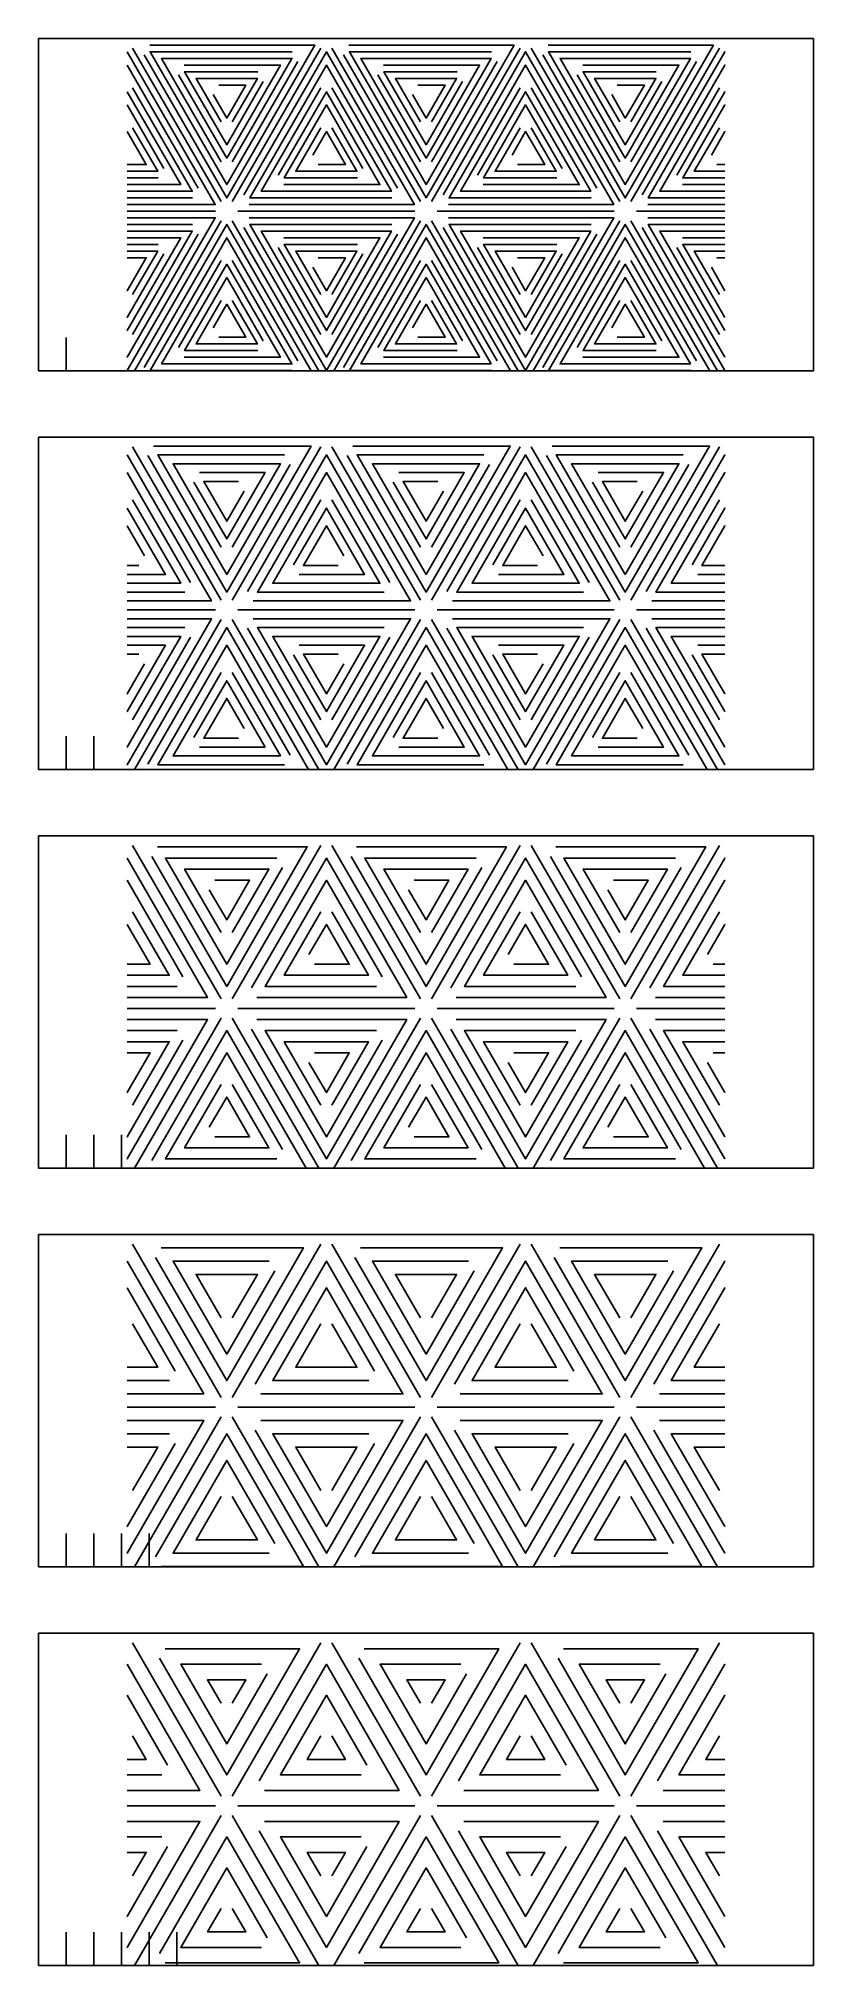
# Model space of a CAD drawing. Header units: millimetres. Extents: x 0 to 70, y 0 to 174.
import ezdxf

# ---------------------------------------------------------------- set-up
doc = ezdxf.new("R2010")
doc.units = ezdxf.units.MM
doc.layers.add('CUT', color=1, linetype='CONTINUOUS')

msp = doc.modelspace()

# ---------------------------------------------------------------- linework, layer by layer
at = {"layer": 'CUT'}
for p, q in [((9, 174), (25, 174)), ((27, 174), (43, 174)), ((45, 174), (61, 174)), ((8.5, 173.134), (16.5, 159.2776)), ((25.5, 173.134), (17.5, 159.2776)), ((26.5, 173.134), (34.5, 159.2776)), ((43.5, 173.134), (35.5, 159.2776)), ((44.5, 173.134), (52.5, 159.2776)), ((61.5, 173.134), (53.5, 159.2776)), ((61.2746, 162.6115), (62, 162.6115)), ((8, 161.4115), (10.8038, 161.4115)), ((58.1569, 160.8115), (62, 160.8115)), ((8, 159.6115), (13.9215, 159.6115)), ((8, 158.4115), (16, 158.4115)), ((18, 158.4115), (34, 158.4115)), ((36, 158.4115), (52, 158.4115)), ((54, 158.4115), (62, 158.4115)), ((55.0392, 159.0115), (62, 159.0115)), ((8, 157.2115), (13.9215, 157.2115)), ((16.5, 157.5455), (8.6795, 144)), ((17.5, 157.5455), (25.3205, 144)), ((34.5, 157.5455), (26.6795, 144)), ((35.5, 157.5455), (43.3205, 144)), ((52.5, 157.5455), (44.6795, 144)), ((53.5, 157.5455), (61.3205, 144)), ((55.0392, 157.8115), (62, 157.8115)), ((8, 155.4115), (10.8038, 155.4115)), ((58.1569, 156.0115), (62, 156.0115)), ((61.2746, 154.2115), (62, 154.2115)), ((2.5, 144), (2.5, 147)), ((9, 138), (25, 138)), ((27, 138), (43, 138)), ((45, 138), (61, 138)), ((8.5, 137.134), (16.5, 123.2776)), ((25.5, 137.134), (17.5, 123.2776)), ((26.5, 137.134), (34.5, 123.2776)), ((43.5, 137.134), (35.5, 123.2776)), ((44.5, 137.134), (52.5, 123.2776)), ((61.5, 137.134), (53.5, 123.2776)), ((8, 126.4115), (9.0718, 126.4115)), ((59.5426, 125.6115), (62, 125.6115)), ((8, 124.0115), (13.2287, 124.0115)), ((8, 122.4115), (16, 122.4115)), ((18, 122.4115), (34, 122.4115)), ((36, 122.4115), (52, 122.4115)), ((54, 122.4115), (62, 122.4115)), ((55.3856, 123.2115), (62, 123.2115)), ((8, 120.8115), (13.2287, 120.8115)), ((16.5, 121.5455), (8.6795, 108)), ((17.5, 121.5455), (25.3205, 108)), ((34.5, 121.5455), (26.6795, 108)), ((35.5, 121.5455), (43.3205, 108)), ((52.5, 121.5455), (44.6795, 108)), ((53.5, 121.5455), (61.3205, 108)), ((55.3856, 121.6115), (62, 121.6115)), ((8, 118.4115), (9.0718, 118.4115)), ((59.5426, 119.2115), (62, 119.2115)), ((2.5, 108), (2.5, 111)), ((5, 108), (5, 111)), ((8.5, 101.134), (16.5, 87.2776)), ((9, 102), (25, 102)), ((25.5, 101.134), (17.5, 87.2776)), ((26.5, 101.134), (34.5, 87.2776)), ((27, 102), (43, 102)), ((43.5, 101.134), (35.5, 87.2776)), ((44.5, 101.134), (52.5, 87.2776)), ((45, 102), (61, 102)), ((61.5, 101.134), (53.5, 87.2776)), ((60.9282, 90.4115), (62, 90.4115)), ((8, 88.4115), (12.5359, 88.4115)), ((55.7321, 87.4115), (62, 87.4115)), ((8, 86.4115), (16, 86.4115)), ((16.5, 85.5455), (8.6795, 72)), ((17.5, 85.5455), (25.3205, 72)), ((18, 86.4115), (34, 86.4115)), ((34.5, 85.5455), (26.6795, 72)), ((35.5, 85.5455), (43.3205, 72)), ((36, 86.4115), (52, 86.4115)), ((52.5, 85.5455), (44.6795, 72)), ((53.5, 85.5455), (61.3205, 72)), ((54, 86.4115), (62, 86.4115)), ((55.7321, 85.4115), (62, 85.4115)), ((8, 84.4115), (12.5359, 84.4115)), ((60.9282, 82.4115), (62, 82.4115)), ((2.5, 72), (2.5, 75)), ((5, 72), (5, 75)), ((7.5, 72), (7.5, 75)), ((8.5, 65.134), (16.5, 51.2776)), ((9, 66), (25, 66)), ((25.5, 65.134), (17.5, 51.2776)), ((26.5, 65.134), (34.5, 51.2776)), ((27, 66), (43, 66)), ((43.5, 65.134), (35.5, 51.2776)), ((44.5, 65.134), (52.5, 51.2776)), ((45, 66), (61, 66)), ((61.5, 65.134), (53.5, 51.2776)), ((8, 52.8115), (11.8431, 52.8115)), ((56.0785, 51.6115), (62, 51.6115)), ((8, 50.4115), (16, 50.4115)), ((16.5, 49.5455), (8.6795, 36)), ((17.5, 49.5455), (25.3205, 36)), ((18, 50.4115), (34, 50.4115)), ((34.5, 49.5455), (26.6795, 36)), ((35.5, 49.5455), (43.3205, 36)), ((36, 50.4115), (52, 50.4115)), ((52.5, 49.5455), (44.6795, 36)), ((53.5, 49.5455), (61.3205, 36)), ((54, 50.4115), (62, 50.4115)), ((56.0785, 49.2115), (62, 49.2115)), ((8, 48.0115), (11.8431, 48.0115)), ((2.5, 36), (2.5, 39)), ((5, 36), (5, 39)), ((7.5, 36), (7.5, 39)), ((10, 36), (10, 39)), ((9, 30), (25, 30)), ((27, 30), (43, 30)), ((45, 30), (61, 30)), ((8.5, 29.134), (16.5, 15.2776)), ((25.5, 29.134), (17.5, 15.2776)), ((26.5, 29.134), (34.5, 15.2776)), ((43.5, 29.134), (35.5, 15.2776)), ((44.5, 29.134), (52.5, 15.2776)), ((61.5, 29.134), (53.5, 15.2776)), ((8, 17.2115), (11.1503, 17.2115)), ((56.4249, 15.8115), (62, 15.8115)), ((8, 14.4115), (16, 14.4115)), ((18, 14.4115), (34, 14.4115)), ((36, 14.4115), (52, 14.4115)), ((54, 14.4115), (62, 14.4115)), ((16.5, 13.5455), (8.6795, 0)), ((17.5, 13.5455), (25.3205, 0)), ((34.5, 13.5455), (26.6795, 0)), ((35.5, 13.5455), (43.3205, 0)), ((52.5, 13.5455), (44.6795, 0)), ((53.5, 13.5455), (61.3205, 0)), ((56.4249, 13.0115), (62, 13.0115)), ((8, 11.6115), (11.1503, 11.6115)), ((2.5, 0), (2.5, 3)), ((5, 0), (5, 3)), ((7.5, 0), (7.5, 3)), ((10, 0), (10, 3)), ((12.5, 0), (12.5, 3))]:
    msp.add_line(p, q, dxfattribs=at)
for points in [[(0, 174), (70, 174), (70, 144), (0, 144), (0, 174)], [(8, 159.0115), (15.9608, 159.0115), (8, 172.8), (8, 172.8)], [(10.0392, 173.4), (24.9608, 173.4), (17, 159.6115), (9.5392, 172.534)], [(23.4215, 171.934), (17, 160.8115), (10.0785, 172.8), (22.9215, 172.8)], [(19.0392, 159.0115), (33.9608, 159.0115), (26, 172.8), (18.5392, 159.8776)], [(28.0392, 173.4), (42.9608, 173.4), (35, 159.6115), (27.5392, 172.534)], [(41.4215, 171.934), (35, 160.8115), (28.0785, 172.8), (40.9215, 172.8)], [(37.0392, 159.0115), (51.9608, 159.0115), (44, 172.8), (36.5392, 159.8776)], [(46.0392, 173.4), (60.9608, 173.4), (53, 159.6115), (45.5392, 172.534)], [(59.4215, 171.934), (53, 160.8115), (46.0785, 172.8), (58.9215, 172.8)], [(62, 172.8), (62, 172.8), (54.5392, 159.8776)], [(14.4215, 160.4776), (8, 171.6), (8, 171.6)], [(16.5, 162.8776), (11.1177, 172.2), (22.8823, 172.2), (17.5, 162.8776)], [(13.1569, 171.6), (21.8431, 171.6), (17, 163.2115), (12.6569, 170.734)], [(20.3038, 170.134), (17, 164.4115), (13.1962, 171), (19.8038, 171)], [(32.4215, 160.4776), (26, 171.6), (19.0785, 159.6115), (31.9215, 159.6115)], [(34.5, 162.8776), (29.1177, 172.2), (40.8823, 172.2), (35.5, 162.8776)], [(31.1569, 171.6), (39.8431, 171.6), (35, 163.2115), (30.6569, 170.734)], [(38.3038, 170.134), (35, 164.4115), (31.1962, 171), (37.8038, 171)], [(50.4215, 160.4776), (44, 171.6), (37.0785, 159.6115), (49.9215, 159.6115)], [(52.5, 162.8776), (47.1177, 172.2), (58.8823, 172.2), (53.5, 162.8776)], [(49.1569, 171.6), (57.8431, 171.6), (53, 163.2115), (48.6569, 170.734)], [(56.3038, 170.134), (53, 164.4115), (49.1962, 171), (55.8038, 171)], [(62, 171.6), (62, 171.6), (55.0785, 159.6115), (62, 159.6115)], [(8, 160.2115), (13.8823, 160.2115), (8.5, 169.534)], [(8, 160.8115), (12.8431, 160.8115), (8, 169.2), (8, 169.2)], [(16.5, 166.4776), (14.2354, 170.4), (19.7646, 170.4), (17.5, 166.4776)], [(16.2746, 169.8), (18.7254, 169.8), (17, 166.8115), (15.7746, 168.934)], [(25.5, 169.534), (20.1177, 160.2115), (31.8823, 160.2115), (26.5, 169.534)], [(22.1569, 160.8115), (30.8431, 160.8115), (26, 169.2), (21.6569, 161.6776)], [(34.5, 166.4776), (32.2354, 170.4), (37.7646, 170.4), (35.5, 166.4776)], [(34.2746, 169.8), (36.7254, 169.8), (35, 166.8115), (33.7746, 168.934)], [(43.5, 169.534), (38.1177, 160.2115), (49.8823, 160.2115), (44.5, 169.534)], [(40.1569, 160.8115), (48.8431, 160.8115), (44, 169.2), (39.6569, 161.6776)], [(52.5, 166.4776), (50.2354, 170.4), (55.7646, 170.4), (53.5, 166.4776)], [(52.2746, 169.8), (54.7254, 169.8), (53, 166.8115), (51.7746, 168.934)], [(61.5, 169.534), (56.1177, 160.2115), (62, 160.2115)], [(62, 169.2), (62, 169.2), (57.6569, 161.6776)], [(11.3038, 162.2776), (8, 168), (8, 168)], [(29.3038, 162.2776), (26, 168), (22.1962, 161.4115), (28.8038, 161.4115)], [(47.3038, 162.2776), (44, 168), (40.1962, 161.4115), (46.8038, 161.4115)], [(62, 168), (62, 168), (58.1962, 161.4115), (62, 161.4115)], [(8, 162.0115), (10.7646, 162.0115), (8.5, 165.934)], [(8, 162.6115), (9.7254, 162.6115), (8, 165.6), (8, 165.6)], [(25.5, 165.934), (23.2354, 162.0115), (28.7646, 162.0115), (26.5, 165.934)], [(25.2746, 162.6115), (27.7254, 162.6115), (26, 165.6), (24.7746, 163.4776)], [(43.5, 165.934), (41.2354, 162.0115), (46.7646, 162.0115), (44.5, 165.934)], [(43.2746, 162.6115), (45.7254, 162.6115), (44, 165.6), (42.7746, 163.4776)], [(61.5, 165.934), (59.2354, 162.0115), (62, 162.0115)], [(62, 165.6), (62, 165.6), (60.7746, 163.4776)], [(8, 157.8115), (15.9608, 157.8115), (8, 144.0231), (8, 144.0231)], [(8, 156.6115), (13.8823, 156.6115), (8.5, 147.2891)], [(24.6277, 144), (17, 157.2115), (9.5392, 144.2891)], [(19.0392, 157.8115), (33.9608, 157.8115), (26, 144.0231), (18.5392, 156.9455)], [(32.4215, 156.3455), (26, 145.2231), (19.0785, 157.2115), (31.9215, 157.2115)], [(25.5, 147.2891), (20.1177, 156.6115), (31.8823, 156.6115), (26.5, 147.2891)], [(42.6277, 144), (35, 157.2115), (27.5392, 144.2891)], [(37.0392, 157.8115), (51.9608, 157.8115), (44, 144.0231), (36.5392, 156.9455)], [(50.4215, 156.3455), (44, 145.2231), (37.0785, 157.2115), (49.9215, 157.2115)], [(43.5, 147.2891), (38.1177, 156.6115), (49.8823, 156.6115), (44.5, 147.2891)], [(60.6277, 144), (53, 157.2115), (45.5392, 144.2891)], [(62, 144.0231), (62, 144.0231), (54.5392, 156.9455)], [(62, 145.2231), (62, 145.2231), (55.0785, 157.2115), (62, 157.2115)], [(61.5, 147.2891), (56.1177, 156.6115), (62, 156.6115)], [(14.4215, 156.3455), (8, 145.2231), (8, 145.2231)], [(8, 156.0115), (12.8431, 156.0115), (8, 147.6231), (8, 147.6231)], [(23.4215, 144.8891), (17, 156.0115), (10.0785, 144.0231), (22.9215, 144.0231)], [(22.1569, 156.0115), (30.8431, 156.0115), (26, 147.6231), (21.6569, 155.1455)], [(29.3038, 154.5455), (26, 148.8231), (22.1962, 155.4115), (28.8038, 155.4115)], [(41.4215, 144.8891), (35, 156.0115), (28.0785, 144.0231), (40.9215, 144.0231)], [(40.1569, 156.0115), (48.8431, 156.0115), (44, 147.6231), (39.6569, 155.1455)], [(47.3038, 154.5455), (44, 148.8231), (40.1962, 155.4115), (46.8038, 155.4115)], [(59.4215, 144.8891), (53, 156.0115), (46.0785, 144.0231), (58.9215, 144.0231)], [(62, 147.6231), (62, 147.6231), (57.6569, 155.1455)], [(62, 148.8231), (62, 148.8231), (58.1962, 155.4115), (62, 155.4115)], [(8, 154.8115), (10.7646, 154.8115), (8.5, 150.8891)], [(11.3038, 154.5455), (8, 148.8231), (8, 148.8231)], [(8, 154.2115), (9.7254, 154.2115), (8, 151.2231), (8, 151.2231)], [(16.5, 153.9455), (11.1177, 144.6231), (22.8823, 144.6231), (17.5, 153.9455)], [(13.1569, 145.2231), (21.8431, 145.2231), (17, 153.6115), (12.6569, 146.0891)], [(25.5, 150.8891), (23.2354, 154.8115), (28.7646, 154.8115), (26.5, 150.8891)], [(25.2746, 154.2115), (27.7254, 154.2115), (26, 151.2231), (24.7746, 153.3455)], [(34.5, 153.9455), (29.1177, 144.6231), (40.8823, 144.6231), (35.5, 153.9455)], [(31.1569, 145.2231), (39.8431, 145.2231), (35, 153.6115), (30.6569, 146.0891)], [(43.5, 150.8891), (41.2354, 154.8115), (46.7646, 154.8115), (44.5, 150.8891)], [(43.2746, 154.2115), (45.7254, 154.2115), (44, 151.2231), (42.7746, 153.3455)], [(52.5, 153.9455), (47.1177, 144.6231), (58.8823, 144.6231), (53.5, 153.9455)], [(49.1569, 145.2231), (57.8431, 145.2231), (53, 153.6115), (48.6569, 146.0891)], [(61.5, 150.8891), (59.2354, 154.8115), (62, 154.8115)], [(62, 151.2231), (62, 151.2231), (60.7746, 153.3455)], [(20.3038, 146.6891), (17, 152.4115), (13.1962, 145.8231), (19.8038, 145.8231)], [(38.3038, 146.6891), (35, 152.4115), (31.1962, 145.8231), (37.8038, 145.8231)], [(56.3038, 146.6891), (53, 152.4115), (49.1962, 145.8231), (55.8038, 145.8231)], [(16.5, 150.3455), (14.2354, 146.4231), (19.7646, 146.4231), (17.5, 150.3455)], [(16.2746, 147.0231), (18.7254, 147.0231), (17, 150.0115), (15.7746, 147.8891)], [(34.5, 150.3455), (32.2354, 146.4231), (37.7646, 146.4231), (35.5, 150.3455)], [(34.2746, 147.0231), (36.7254, 147.0231), (35, 150.0115), (33.7746, 147.8891)], [(52.5, 150.3455), (50.2354, 146.4231), (55.7646, 146.4231), (53.5, 150.3455)], [(52.2746, 147.0231), (54.7254, 147.0231), (53, 150.0115), (51.7746, 147.8891)], [(0, 138), (70, 138), (70, 108), (0, 108), (0, 138)], [(8, 123.2115), (15.6144, 123.2115), (8, 136.4), (8, 136.4)], [(10.3856, 137.2), (24.6144, 137.2), (17, 124.0115), (9.8856, 136.334)], [(22.7287, 135.534), (17, 125.6115), (10.7713, 136.4), (22.2287, 136.4)], [(19.3856, 123.2115), (33.6144, 123.2115), (26, 136.4), (18.8856, 124.0776)], [(28.3856, 137.2), (42.6144, 137.2), (35, 124.0115), (27.8856, 136.334)], [(40.7287, 135.534), (35, 125.6115), (28.7713, 136.4), (40.2287, 136.4)], [(37.3856, 123.2115), (51.6144, 123.2115), (44, 136.4), (36.8856, 124.0776)], [(46.3856, 137.2), (60.6144, 137.2), (53, 124.0115), (45.8856, 136.334)], [(58.7287, 135.534), (53, 125.6115), (46.7713, 136.4), (58.2287, 136.4)], [(62, 136.4), (62, 136.4), (54.8856, 124.0776)], [(13.7287, 124.8776), (8, 134.8), (8, 134.8)], [(16.5, 128.0776), (12.1569, 135.6), (21.8431, 135.6), (17.5, 128.0776)], [(14.5426, 134.8), (20.4574, 134.8), (17, 128.8115), (14.0426, 133.934)], [(18.5718, 133.134), (17, 130.4115), (14.9282, 134), (18.0718, 134)], [(31.7287, 124.8776), (26, 134.8), (19.7713, 124.0115), (31.2287, 124.0115)], [(34.5, 128.0776), (30.1569, 135.6), (39.8431, 135.6), (35.5, 128.0776)], [(32.5426, 134.8), (38.4574, 134.8), (35, 128.8115), (32.0426, 133.934)], [(36.5718, 133.134), (35, 130.4115), (32.9282, 134), (36.0718, 134)], [(49.7287, 124.8776), (44, 134.8), (37.7713, 124.0115), (49.2287, 124.0115)], [(52.5, 128.0776), (48.1569, 135.6), (57.8431, 135.6), (53.5, 128.0776)], [(50.5426, 134.8), (56.4574, 134.8), (53, 128.8115), (50.0426, 133.934)], [(54.5718, 133.134), (53, 130.4115), (50.9282, 134), (54.0718, 134)], [(62, 134.8), (62, 134.8), (55.7713, 124.0115), (62, 124.0115)], [(8, 124.8115), (12.8431, 124.8115), (8.5, 132.334)], [(25.5, 132.334), (21.1569, 124.8115), (30.8431, 124.8115), (26.5, 132.334)], [(43.5, 132.334), (39.1569, 124.8115), (48.8431, 124.8115), (44.5, 132.334)], [(61.5, 132.334), (57.1569, 124.8115), (62, 124.8115)], [(8, 125.6115), (11.4574, 125.6115), (8, 131.6), (8, 131.6)], [(23.5426, 125.6115), (29.4574, 125.6115), (26, 131.6), (23.0426, 126.4776)], [(41.5426, 125.6115), (47.4574, 125.6115), (44, 131.6), (41.0426, 126.4776)], [(62, 131.6), (62, 131.6), (59.0426, 126.4776)], [(9.5718, 127.2776), (8, 130), (8, 130)], [(27.5718, 127.2776), (26, 130), (23.9282, 126.4115), (27.0718, 126.4115)], [(45.5718, 127.2776), (44, 130), (41.9282, 126.4115), (45.0718, 126.4115)], [(62, 130), (62, 130), (59.9282, 126.4115), (62, 126.4115)], [(8, 121.6115), (15.6144, 121.6115), (8, 108.4231), (8, 108.4231)], [(24.3967, 108), (17, 120.8115), (9.8856, 108.4891)], [(19.3856, 121.6115), (33.6144, 121.6115), (26, 108.4231), (18.8856, 120.7455)], [(31.7287, 119.9455), (26, 110.0231), (19.7713, 120.8115), (31.2287, 120.8115)], [(42.3967, 108), (35, 120.8115), (27.8856, 108.4891)], [(37.3856, 121.6115), (51.6144, 121.6115), (44, 108.4231), (36.8856, 120.7455)], [(49.7287, 119.9455), (44, 110.0231), (37.7713, 120.8115), (49.2287, 120.8115)], [(60.3967, 108), (53, 120.8115), (45.8856, 108.4891)], [(62, 108.4231), (62, 108.4231), (54.8856, 120.7455)], [(62, 110.0231), (62, 110.0231), (55.7713, 120.8115), (62, 120.8115)], [(8, 120.0115), (12.8431, 120.0115), (8.5, 112.4891)], [(13.7287, 119.9455), (8, 110.0231), (8, 110.0231)], [(8, 119.2115), (11.4574, 119.2115), (8, 113.2231), (8, 113.2231)], [(22.7287, 109.2891), (17, 119.2115), (10.7713, 108.4231), (22.2287, 108.4231)], [(25.5, 112.4891), (21.1569, 120.0115), (30.8431, 120.0115), (26.5, 112.4891)], [(23.5426, 119.2115), (29.4574, 119.2115), (26, 113.2231), (23.0426, 118.3455)], [(27.5718, 117.5455), (26, 114.8231), (23.9282, 118.4115), (27.0718, 118.4115)], [(40.7287, 109.2891), (35, 119.2115), (28.7713, 108.4231), (40.2287, 108.4231)], [(43.5, 112.4891), (39.1569, 120.0115), (48.8431, 120.0115), (44.5, 112.4891)], [(41.5426, 119.2115), (47.4574, 119.2115), (44, 113.2231), (41.0426, 118.3455)], [(45.5718, 117.5455), (44, 114.8231), (41.9282, 118.4115), (45.0718, 118.4115)], [(58.7287, 109.2891), (53, 119.2115), (46.7713, 108.4231), (58.2287, 108.4231)], [(61.5, 112.4891), (57.1569, 120.0115), (62, 120.0115)], [(62, 113.2231), (62, 113.2231), (59.0426, 118.3455)], [(62, 114.8231), (62, 114.8231), (59.9282, 118.4115), (62, 118.4115)], [(9.5718, 117.5455), (8, 114.8231), (8, 114.8231)], [(16.5, 116.7455), (12.1569, 109.2231), (21.8431, 109.2231), (17.5, 116.7455)], [(34.5, 116.7455), (30.1569, 109.2231), (39.8431, 109.2231), (35.5, 116.7455)], [(52.5, 116.7455), (48.1569, 109.2231), (57.8431, 109.2231), (53.5, 116.7455)], [(14.5426, 110.0231), (20.4574, 110.0231), (17, 116.0115), (14.0426, 110.8891)], [(32.5426, 110.0231), (38.4574, 110.0231), (35, 116.0115), (32.0426, 110.8891)], [(50.5426, 110.0231), (56.4574, 110.0231), (53, 116.0115), (50.0426, 110.8891)], [(18.5718, 111.6891), (17, 114.4115), (14.9282, 110.8231), (18.0718, 110.8231)], [(36.5718, 111.6891), (35, 114.4115), (32.9282, 110.8231), (36.0718, 110.8231)], [(54.5718, 111.6891), (53, 114.4115), (50.9282, 110.8231), (54.0718, 110.8231)], [(0, 102), (70, 102), (70, 72), (0, 72), (0, 102)], [(10.7321, 101), (24.2679, 101), (17, 88.4115), (10.2321, 100.134)], [(28.7321, 101), (42.2679, 101), (35, 88.4115), (28.2321, 100.134)], [(46.7321, 101), (60.2679, 101), (53, 88.4115), (46.2321, 100.134)], [(8, 87.4115), (15.2679, 87.4115), (8, 100), (8, 100)], [(22.0359, 99.134), (17, 90.4115), (11.4641, 100), (21.5359, 100)], [(19.7321, 87.4115), (33.2679, 87.4115), (26, 100), (19.2321, 88.2776)], [(40.0359, 99.134), (35, 90.4115), (29.4641, 100), (39.5359, 100)], [(37.7321, 87.4115), (51.2679, 87.4115), (44, 100), (37.2321, 88.2776)], [(58.0359, 99.134), (53, 90.4115), (47.4641, 100), (57.5359, 100)], [(62, 100), (62, 100), (55.2321, 88.2776)], [(13.0359, 89.2776), (8, 98), (8, 98)], [(16.5, 93.2776), (13.1962, 99), (20.8038, 99), (17.5, 93.2776)], [(15.9282, 98), (19.0718, 98), (17, 94.4115), (15.4282, 97.134)], [(31.0359, 89.2776), (26, 98), (20.4641, 88.4115), (30.5359, 88.4115)], [(34.5, 93.2776), (31.1962, 99), (38.8038, 99), (35.5, 93.2776)], [(33.9282, 98), (37.0718, 98), (35, 94.4115), (33.4282, 97.134)], [(49.0359, 89.2776), (44, 98), (38.4641, 88.4115), (48.5359, 88.4115)], [(52.5, 93.2776), (49.1962, 99), (56.8038, 99), (53.5, 93.2776)], [(51.9282, 98), (55.0718, 98), (53, 94.4115), (51.4282, 97.134)], [(62, 98), (62, 98), (56.4641, 88.4115), (62, 88.4115)], [(8, 89.4115), (11.8038, 89.4115), (8.5, 95.134)], [(8, 90.4115), (10.0718, 90.4115), (8, 94), (8, 94)], [(25.5, 95.134), (22.1962, 89.4115), (29.8038, 89.4115), (26.5, 95.134)], [(24.9282, 90.4115), (28.0718, 90.4115), (26, 94), (24.4282, 91.2776)], [(43.5, 95.134), (40.1962, 89.4115), (47.8038, 89.4115), (44.5, 95.134)], [(42.9282, 90.4115), (46.0718, 90.4115), (44, 94), (42.4282, 91.2776)], [(61.5, 95.134), (58.1962, 89.4115), (62, 89.4115)], [(62, 94), (62, 94), (60.4282, 91.2776)], [(8, 85.4115), (15.2679, 85.4115), (8, 72.8231), (8, 72.8231)], [(19.7321, 85.4115), (33.2679, 85.4115), (26, 72.8231), (19.2321, 84.5455)], [(37.7321, 85.4115), (51.2679, 85.4115), (44, 72.8231), (37.2321, 84.5455)], [(13.0359, 83.5455), (8, 74.8231), (8, 74.8231)], [(24.1658, 72), (17, 84.4115), (10.2321, 72.6891)], [(31.0359, 83.5455), (26, 74.8231), (20.4641, 84.4115), (30.5359, 84.4115)], [(42.1658, 72), (35, 84.4115), (28.2321, 72.6891)], [(49.0359, 83.5455), (44, 74.8231), (38.4641, 84.4115), (48.5359, 84.4115)], [(60.1658, 72), (53, 84.4115), (46.2321, 72.6891)], [(62, 72.8231), (62, 72.8231), (55.2321, 84.5455)], [(62, 74.8231), (62, 74.8231), (56.4641, 84.4115), (62, 84.4115)], [(8, 83.4115), (11.8038, 83.4115), (8.5, 77.6891)], [(8, 82.4115), (10.0718, 82.4115), (8, 78.8231), (8, 78.8231)], [(22.0359, 73.6891), (17, 82.4115), (11.4641, 72.8231), (21.5359, 72.8231)], [(25.5, 77.6891), (22.1962, 83.4115), (29.8038, 83.4115), (26.5, 77.6891)], [(24.9282, 82.4115), (28.0718, 82.4115), (26, 78.8231), (24.4282, 81.5455)], [(40.0359, 73.6891), (35, 82.4115), (29.4641, 72.8231), (39.5359, 72.8231)], [(43.5, 77.6891), (40.1962, 83.4115), (47.8038, 83.4115), (44.5, 77.6891)], [(42.9282, 82.4115), (46.0718, 82.4115), (44, 78.8231), (42.4282, 81.5455)], [(58.0359, 73.6891), (53, 82.4115), (47.4641, 72.8231), (57.5359, 72.8231)], [(61.5, 77.6891), (58.1962, 83.4115), (62, 83.4115)], [(62, 78.8231), (62, 78.8231), (60.4282, 81.5455)], [(16.5, 79.5455), (13.1962, 73.8231), (20.8038, 73.8231), (17.5, 79.5455)], [(15.9282, 74.8231), (19.0718, 74.8231), (17, 78.4115), (15.4282, 75.6891)], [(34.5, 79.5455), (31.1962, 73.8231), (38.8038, 73.8231), (35.5, 79.5455)], [(33.9282, 74.8231), (37.0718, 74.8231), (35, 78.4115), (33.4282, 75.6891)], [(52.5, 79.5455), (49.1962, 73.8231), (56.8038, 73.8231), (53.5, 79.5455)], [(51.9282, 74.8231), (55.0718, 74.8231), (53, 78.4115), (51.4282, 75.6891)], [(0, 66), (70, 66), (70, 36), (0, 36), (0, 66)], [(11.0785, 64.8), (23.9215, 64.8), (17, 52.8115), (10.5785, 63.934)], [(29.0785, 64.8), (41.9215, 64.8), (35, 52.8115), (28.5785, 63.934)], [(47.0785, 64.8), (59.9215, 64.8), (53, 52.8115), (46.5785, 63.934)], [(8, 51.6115), (14.9215, 51.6115), (8, 63.6), (8, 63.6)], [(21.3431, 62.734), (17, 55.2115), (12.1569, 63.6), (20.8431, 63.6)], [(20.0785, 51.6115), (32.9215, 51.6115), (26, 63.6), (19.5785, 52.4776)], [(39.3431, 62.734), (35, 55.2115), (30.1569, 63.6), (38.8431, 63.6)], [(38.0785, 51.6115), (50.9215, 51.6115), (44, 63.6), (37.5785, 52.4776)], [(57.3431, 62.734), (53, 55.2115), (48.1569, 63.6), (56.8431, 63.6)], [(62, 63.6), (62, 63.6), (55.5785, 52.4776)], [(12.3431, 53.6776), (8, 61.2), (8, 61.2)], [(16.5, 58.4776), (14.2354, 62.4), (19.7646, 62.4), (17.5, 58.4776)], [(30.3431, 53.6776), (26, 61.2), (21.1569, 52.8115), (29.8431, 52.8115)], [(34.5, 58.4776), (32.2354, 62.4), (37.7646, 62.4), (35.5, 58.4776)], [(48.3431, 53.6776), (44, 61.2), (39.1569, 52.8115), (47.8431, 52.8115)], [(52.5, 58.4776), (50.2354, 62.4), (55.7646, 62.4), (53.5, 58.4776)], [(62, 61.2), (62, 61.2), (57.1569, 52.8115), (62, 52.8115)], [(8, 54.0115), (10.7646, 54.0115), (8.5, 57.934)], [(25.5, 57.934), (23.2354, 54.0115), (28.7646, 54.0115), (26.5, 57.934)], [(43.5, 57.934), (41.2354, 54.0115), (46.7646, 54.0115), (44.5, 57.934)], [(61.5, 57.934), (59.2354, 54.0115), (62, 54.0115)], [(8, 49.2115), (14.9215, 49.2115), (8, 37.2231), (8, 37.2231)], [(20.0785, 49.2115), (32.9215, 49.2115), (26, 37.2231), (19.5785, 48.3455)], [(38.0785, 49.2115), (50.9215, 49.2115), (44, 37.2231), (37.5785, 48.3455)], [(12.3431, 47.1455), (8, 39.6231), (8, 39.6231)], [(11.0785, 36.0231), (23.9215, 36.0231), (17, 48.0115), (10.5785, 36.8891)], [(30.3431, 47.1455), (26, 39.6231), (21.1569, 48.0115), (29.8431, 48.0115)], [(29.0785, 36.0231), (41.9215, 36.0231), (35, 48.0115), (28.5785, 36.8891)], [(48.3431, 47.1455), (44, 39.6231), (39.1569, 48.0115), (47.8431, 48.0115)], [(47.0785, 36.0231), (59.9215, 36.0231), (53, 48.0115), (46.5785, 36.8891)], [(62, 37.2231), (62, 37.2231), (55.5785, 48.3455)], [(62, 39.6231), (62, 39.6231), (57.1569, 48.0115), (62, 48.0115)], [(8, 46.8115), (10.7646, 46.8115), (8.5, 42.8891)], [(21.3431, 38.0891), (17, 45.6115), (12.1569, 37.2231), (20.8431, 37.2231)], [(25.5, 42.8891), (23.2354, 46.8115), (28.7646, 46.8115), (26.5, 42.8891)], [(39.3431, 38.0891), (35, 45.6115), (30.1569, 37.2231), (38.8431, 37.2231)], [(43.5, 42.8891), (41.2354, 46.8115), (46.7646, 46.8115), (44.5, 42.8891)], [(57.3431, 38.0891), (53, 45.6115), (48.1569, 37.2231), (56.8431, 37.2231)], [(61.5, 42.8891), (59.2354, 46.8115), (62, 46.8115)], [(16.5, 42.3455), (14.2354, 38.4231), (19.7646, 38.4231), (17.5, 42.3455)], [(34.5, 42.3455), (32.2354, 38.4231), (37.7646, 38.4231), (35.5, 42.3455)], [(52.5, 42.3455), (50.2354, 38.4231), (55.7646, 38.4231), (53.5, 42.3455)], [(0, 30), (70, 30), (70, 0), (0, 0), (0, 30)], [(11.4249, 28.6), (23.5751, 28.6), (17, 17.2115), (10.9249, 27.734)], [(29.4249, 28.6), (41.5751, 28.6), (35, 17.2115), (28.9249, 27.734)], [(47.4249, 28.6), (59.5751, 28.6), (53, 17.2115), (46.9249, 27.734)], [(8, 15.8115), (14.5751, 15.8115), (8, 27.2), (8, 27.2)], [(20.6503, 26.334), (17, 20.0115), (12.8497, 27.2), (20.1503, 27.2)], [(20.4249, 15.8115), (32.5751, 15.8115), (26, 27.2), (19.9249, 16.6776)], [(38.6503, 26.334), (35, 20.0115), (30.8497, 27.2), (38.1503, 27.2)], [(38.4249, 15.8115), (50.5751, 15.8115), (44, 27.2), (37.9249, 16.6776)], [(56.6503, 26.334), (53, 20.0115), (48.8497, 27.2), (56.1503, 27.2)], [(62, 27.2), (62, 27.2), (55.9249, 16.6776)], [(11.6503, 18.0776), (8, 24.4), (8, 24.4)], [(16.5, 23.6776), (15.2746, 25.8), (18.7254, 25.8), (17.5, 23.6776)], [(29.6503, 18.0776), (26, 24.4), (21.8497, 17.2115), (29.1503, 17.2115)], [(34.5, 23.6776), (33.2746, 25.8), (36.7254, 25.8), (35.5, 23.6776)], [(47.6503, 18.0776), (44, 24.4), (39.8497, 17.2115), (47.1503, 17.2115)], [(52.5, 23.6776), (51.2746, 25.8), (54.7254, 25.8), (53.5, 23.6776)], [(62, 24.4), (62, 24.4), (57.8497, 17.2115), (62, 17.2115)], [(8, 18.6115), (9.7254, 18.6115), (8.5, 20.734)], [(25.5, 20.734), (24.2746, 18.6115), (27.7254, 18.6115), (26.5, 20.734)], [(43.5, 20.734), (42.2746, 18.6115), (45.7254, 18.6115), (44.5, 20.734)], [(61.5, 20.734), (60.2746, 18.6115), (62, 18.6115)], [(8, 13.0115), (14.5751, 13.0115), (8, 1.6231), (8, 1.6231)], [(20.4249, 13.0115), (32.5751, 13.0115), (26, 1.6231), (19.9249, 12.1455)], [(38.4249, 13.0115), (50.5751, 13.0115), (44, 1.6231), (37.9249, 12.1455)], [(11.6503, 10.7455), (8, 4.4231), (8, 4.4231)], [(11.4249, 0.2231), (23.5751, 0.2231), (17, 11.6115), (10.9249, 1.0891)], [(29.6503, 10.7455), (26, 4.4231), (21.8497, 11.6115), (29.1503, 11.6115)], [(29.4249, 0.2231), (41.5751, 0.2231), (35, 11.6115), (28.9249, 1.0891)], [(47.6503, 10.7455), (44, 4.4231), (39.8497, 11.6115), (47.1503, 11.6115)], [(47.4249, 0.2231), (59.5751, 0.2231), (53, 11.6115), (46.9249, 1.0891)], [(62, 1.6231), (62, 1.6231), (55.9249, 12.1455)], [(62, 4.4231), (62, 4.4231), (57.8497, 11.6115), (62, 11.6115)], [(8, 10.2115), (9.7254, 10.2115), (8.5, 8.0891)], [(20.6503, 2.4891), (17, 8.8115), (12.8497, 1.6231), (20.1503, 1.6231)], [(25.5, 8.0891), (24.2746, 10.2115), (27.7254, 10.2115), (26.5, 8.0891)], [(38.6503, 2.4891), (35, 8.8115), (30.8497, 1.6231), (38.1503, 1.6231)], [(43.5, 8.0891), (42.2746, 10.2115), (45.7254, 10.2115), (44.5, 8.0891)], [(56.6503, 2.4891), (53, 8.8115), (48.8497, 1.6231), (56.1503, 1.6231)], [(61.5, 8.0891), (60.2746, 10.2115), (62, 10.2115)], [(16.5, 5.1455), (15.2746, 3.0231), (18.7254, 3.0231), (17.5, 5.1455)], [(34.5, 5.1455), (33.2746, 3.0231), (36.7254, 3.0231), (35.5, 5.1455)], [(52.5, 5.1455), (51.2746, 3.0231), (54.7254, 3.0231), (53.5, 5.1455)]]:
    msp.add_lwpolyline(points, dxfattribs=at)

doc.saveas('drawing.dxf')
